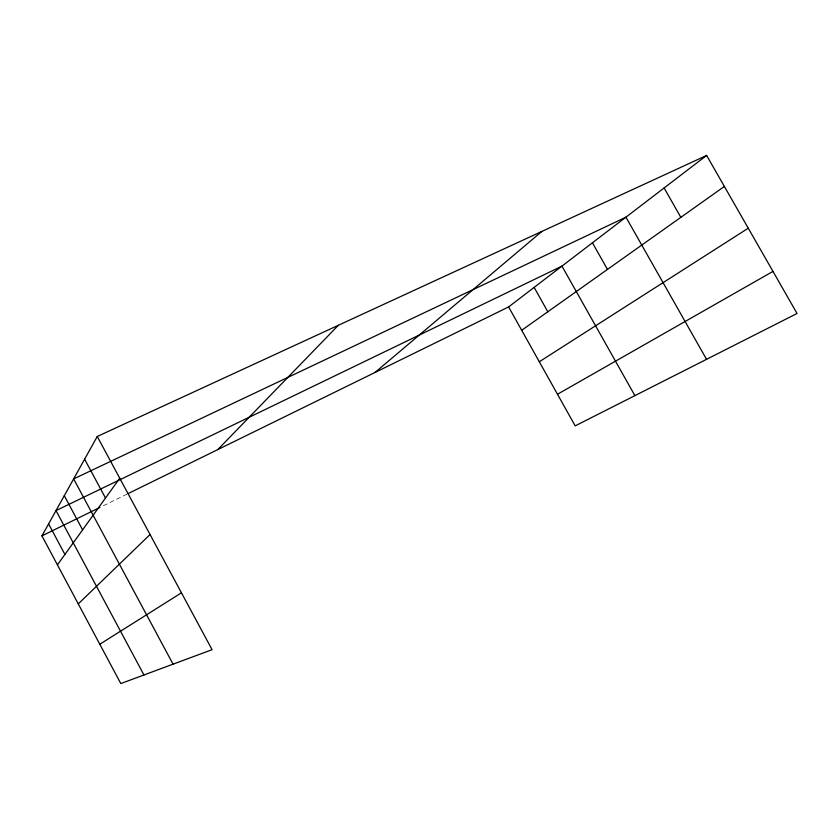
<?xml version="1.0" encoding="UTF-8"?>
<svg xmlns="http://www.w3.org/2000/svg" width="839" height="839" viewBox="0 0 839 839"><rect width="100%" height="100%" fill="white"/><g stroke="black" fill="none" stroke-linecap="round" stroke-linejoin="round"><path stroke-width="0.63" stroke-dasharray="4.2 3.15" d="M103.438 505.697L126.867 494.202"/><path stroke-width="1.26" d="M97.251 436.479L212.078 649.69L120.795 683.565L41.95 535.859L97.251 436.479L706.627 155.435L797.05 313.482L575.187 425.876L508.612 306.927L706.627 155.435M57.43 564.857L119.736 478.23M217.815 449.589L338.379 325.27M78.268 603.891L150.055 534.527M375.012 372.464L541.9 231.407M521.69 330.304L724.372 186.447M539.299 361.756L748.262 228.208M99.81 644.247L181.455 592.827M557.484 394.246L772.971 271.406M41.95 535.859L99.956 507.406M128.031 493.626L508.612 306.927M664.11 187.967L680.838 217.343M706.543 359.333L625.936 217.175L73.643 478.901L173.054 664.173M592.439 242.796L607.478 269.413M634.892 395.63L561.973 266.11L56.003 510.605L143.941 674.976M534.139 287.399L547.815 311.762M84.613 459.185L105.494 498.03M64.299 495.702L82.6 529.86M48.599 523.914L64.918 554.443"/></g></svg>
